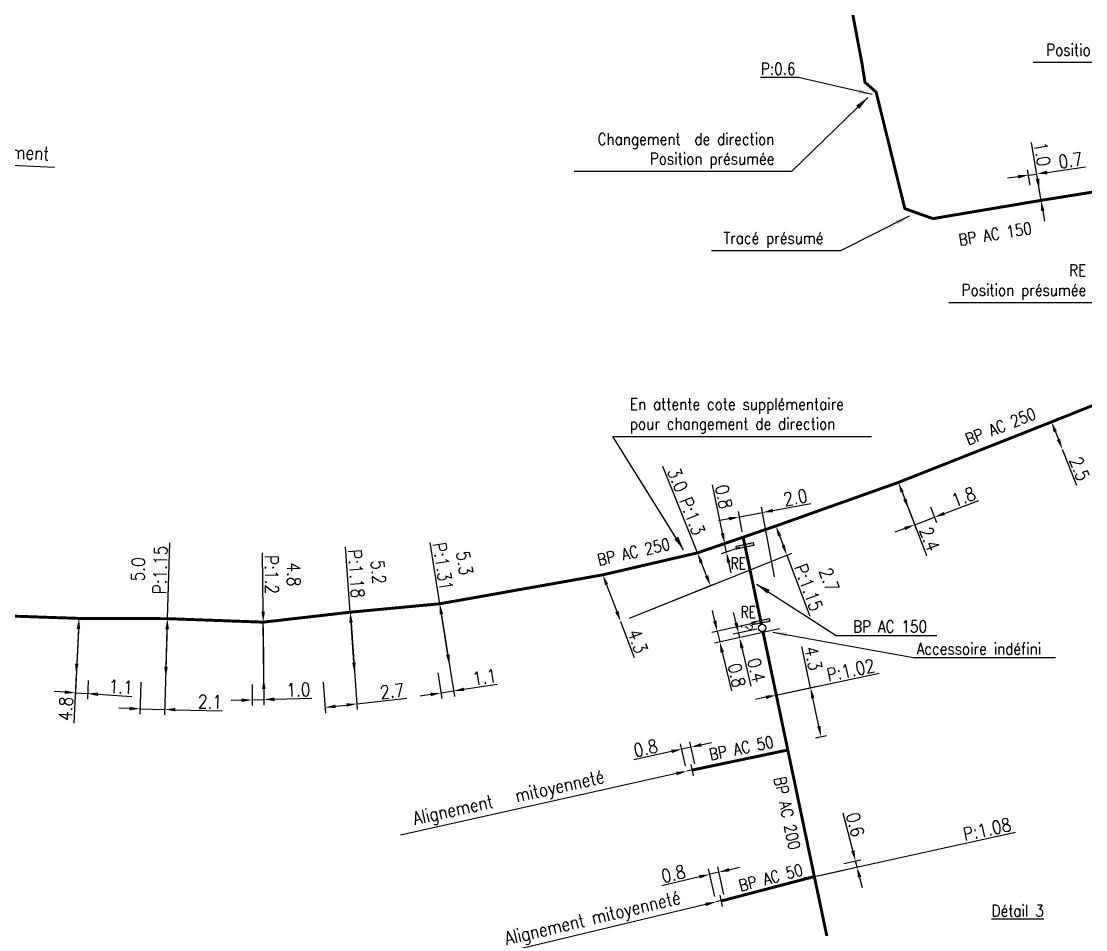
# Model space of a CAD drawing. Header units: millimetres. Extents: x 185000 to 186000, y 127990 to 129010.
# Drawn here: x 185360.6 to 185451.1, y 128076.7 to 128154.1 of the extents above; entities that cross this region are included whole.
import ezdxf
from ezdxf.enums import TextEntityAlignment as Align

# ---------------------------------------------------------------- set-up
doc = ezdxf.new("R2010")
doc.units = ezdxf.units.MM
doc.header["$PDMODE"] = 34
doc.linetypes.add('L_25_AP', pattern=[2000, 1000, 1000])
doc.layers.get('0').update_dxf_attribs({"linetype": 'CONTINUOUS'})
doc.layers.get('DEFPOINTS').update_dxf_attribs({"linetype": 'CONTINUOUS'})
for name, color, linetype in [('L_150', 1, 'CONTINUOUS'), ('L_340', 7, 'CONTINUOUS'), ('L_900', 7, 'CONTINUOUS'), ('L_930', 7, 'CONTINUOUS')]:
    doc.layers.add(name, color=color, linetype=linetype)
doc.styles.add('G_ROMANS', font='ROMANS.SHX', dxfattribs={"width": 0.75})
doc.styles.get("Standard").update_dxf_attribs({"font": 'romans.shx', "width": 0.85})
doc.dimstyles.get("Standard").update_dxf_attribs({"dimtxt": 1.5, "dimasz": 1.2, "dimexe": 0.625, "dimexo": 0.625, "dimgap": 0.25, "dimtad": 1, "dimdec": 1, "dimzin": 0, "dimdsep": 46, "dimtxsty": 'Standard', "dimcen": -0.5, "dimadec": 0, "dimazin": 0, "dimtfac": 1, "dimtdec": 1, "dimtmove": 0, "dimatfit": 3, "dimfxl": 0, "dimtolj": 1, "dimtzin": 0, "dimarcsym": 0})

# ---------------------------------------------------------------- blocks, each defined once
blk = doc.blocks.new('*D2290')
at = {"layer": 'DEFPOINTS', "color": 0, "linetype": 'Continuous', "transparency": 16777216}
for p in [(185365.461, 128103.242), (185366.275, 128098.431), (185366.197, 128096.842)]:
    blk.add_point(p, dxfattribs=at)
at = {"layer": 'L_150', "color": 0, "linetype": 'Continuous', "lineweight": -2, "transparency": 16777216}
for p, q in [((185365.438, 128102.774), (185365.126, 128096.441)), ((185366.252, 128097.962), (185366.174, 128096.374)), ((185364.251, 128096.966), (185363.353, 128097.024)), ((185365.149, 128096.909), (185366.197, 128096.842)), ((185367.095, 128096.784), (185369.958, 128096.601))]:
    blk.add_line(p, q, dxfattribs=at)
at = {"layer": 'L_150', "color": 0, "linetype": 'Continuous', "transparency": 16777216}
for points in [[(185364.261, 128097.116), (185364.241, 128096.817), (185365.149, 128096.909)], [(185367.105, 128096.934), (185367.086, 128096.635), (185366.197, 128096.842)]]:
    blk.add_solid(points, dxfattribs=at)
at = {"layer": 'L_150', "color": 0, "linetype": 'Continuous', "transparency": 16777216, "insert": (185369.024, 128097.412), "char_height": 1.125, "attachment_point": 5, "rotation": 356.33901}
blk.add_mtext('\\A1;1.1', dxfattribs=at)
blk = doc.blocks.new('*D2291')
at = {"layer": 'DEFPOINTS', "color": 0, "linetype": 'Continuous', "transparency": 16777216}
for p in [(185365.461, 128103.242), (185365.227, 128098.498), (185365.227, 128098.498)]:
    blk.add_point(p, dxfattribs=at)
at = {"layer": 'L_150', "color": 0, "linetype": 'Continuous', "lineweight": -2, "transparency": 16777216}
for p, q in [((185365.417, 128102.343), (185365.272, 128099.397)), ((185365.227, 128098.498), (185365.022, 128094.324))]:
    blk.add_line(p, q, dxfattribs=at)
at = {"layer": 'L_150', "color": 0, "linetype": 'Continuous', "transparency": 16777216}
for points in [[(185365.267, 128102.35), (185365.566, 128102.336), (185365.461, 128103.242)], [(185365.122, 128099.404), (185365.421, 128099.389), (185365.227, 128098.498)]]:
    blk.add_solid(points, dxfattribs=at)
at = {"layer": 'L_150', "color": 0, "linetype": 'Continuous', "transparency": 16777216, "insert": (185364.331, 128095.549), "char_height": 1.125, "attachment_point": 5, "rotation": 87.18365}
blk.add_mtext('\\A1;4.8', dxfattribs=at)
blk = doc.blocks.new('*D2292')
at = {"layer": 'DEFPOINTS', "color": 0, "linetype": 'Continuous', "transparency": 16777216}
for p in [(185372.993, 128103.221), (185370.744, 128098.277), (185370.663, 128095.55)]:
    blk.add_point(p, dxfattribs=at)
at = {"layer": 'L_150', "color": 0, "linetype": 'Continuous', "lineweight": -2, "transparency": 16777216}
for p, q in [((185372.979, 128102.753), (185372.748, 128095.028)), ((185370.73, 128097.808), (185370.649, 128095.081)), ((185369.763, 128095.572), (185368.863, 128095.595)), ((185370.663, 128095.55), (185372.762, 128095.497)), ((185373.662, 128095.474), (185377.643, 128095.373))]:
    blk.add_line(p, q, dxfattribs=at)
at = {"layer": 'L_150', "color": 0, "linetype": 'Continuous', "transparency": 16777216}
for points in [[(185369.767, 128095.722), (185369.759, 128095.422), (185370.663, 128095.55)], [(185373.666, 128095.624), (185373.658, 128095.324), (185372.762, 128095.497)]]:
    blk.add_solid(points, dxfattribs=at)
at = {"layer": 'L_150', "color": 0, "linetype": 'Continuous', "transparency": 16777216, "insert": (185376.61, 128096.15), "char_height": 1.125, "attachment_point": 5, "rotation": 358.55295}
blk.add_mtext('\\A1;2.1', dxfattribs=at)
blk = doc.blocks.new('*D2293')
at = {"layer": 'DEFPOINTS', "color": 0, "linetype": 'Continuous', "transparency": 16777216}
for p in [(185372.993, 128103.221), (185372.843, 128098.224), (185372.843, 128098.224)]:
    blk.add_point(p, dxfattribs=at)
at = {"layer": 'L_150', "color": 0, "linetype": 'Continuous', "lineweight": -2, "transparency": 16777216}
for p, q in [((185372.993, 128103.221), (185373.185, 128109.674)), ((185372.87, 128099.123), (185372.966, 128102.322))]:
    blk.add_line(p, q, dxfattribs=at)
at = {"layer": 'L_150', "color": 0, "linetype": 'Continuous', "transparency": 16777216}
for points in [[(185372.816, 128102.326), (185373.116, 128102.317), (185372.993, 128103.221)], [(185372.72, 128099.128), (185373.02, 128099.119), (185372.843, 128098.224)]]:
    blk.add_solid(points, dxfattribs=at)
at = {"layer": 'L_150', "color": 0, "linetype": 'Continuous', "transparency": 16777216, "insert": (185371.429, 128107.398), "char_height": 1.125, "attachment_point": 5, "rotation": 88.29063}
blk.add_mtext('\\A1;5.0\\PP:1.15', dxfattribs=at)
blk = doc.blocks.new('*D2294')
at = {"layer": 'DEFPOINTS', "color": 0, "linetype": 'Continuous', "transparency": 16777216}
for p in [(185381.144, 128102.923), (185380.186, 128098.093), (185380.201, 128096.302)]:
    blk.add_point(p, dxfattribs=at)
at = {"layer": 'L_150', "color": 0, "linetype": 'Continuous', "lineweight": -2, "transparency": 16777216}
for p, q in [((185381.148, 128102.455), (185381.204, 128095.864)), ((185380.19, 128097.624), (185380.205, 128095.833)), ((185379.301, 128096.274), (185378.402, 128096.247)), ((185380.201, 128096.302), (185381.2, 128096.333)), ((185382.1, 128096.36), (185385.28, 128096.457))]:
    blk.add_line(p, q, dxfattribs=at)
at = {"layer": 'L_150', "color": 0, "linetype": 'Continuous', "transparency": 16777216}
for points in [[(185379.297, 128096.424), (185379.306, 128096.125), (185380.201, 128096.302)], [(185382.095, 128096.51), (185382.104, 128096.21), (185381.2, 128096.333)]]:
    blk.add_solid(points, dxfattribs=at)
at = {"layer": 'L_150', "color": 0, "linetype": 'Continuous', "transparency": 16777216, "insert": (185384.137, 128097.173), "char_height": 1.125, "attachment_point": 5, "rotation": 1.75291}
blk.add_mtext('\\A1;1.0', dxfattribs=at)
blk = doc.blocks.new('*D2295')
at = {"layer": 'DEFPOINTS', "color": 0, "linetype": 'Continuous', "transparency": 16777216}
for p in [(185381.144, 128102.923), (185381.185, 128098.124), (185381.185, 128098.124)]:
    blk.add_point(p, dxfattribs=at)
at = {"layer": 'L_150', "color": 0, "linetype": 'Continuous', "lineweight": -2, "transparency": 16777216}
for p, q in [((185381.137, 128103.823), (185381.094, 128108.837)), ((185381.185, 128098.124), (185381.144, 128102.923)), ((185381.193, 128097.224), (185381.2, 128096.324))]:
    blk.add_line(p, q, dxfattribs=at)
at = {"layer": 'L_150', "color": 0, "linetype": 'Continuous', "transparency": 16777216}
for points in [[(185381.287, 128103.825), (185380.987, 128103.822), (185381.144, 128102.923)], [(185381.343, 128097.225), (185381.043, 128097.222), (185381.185, 128098.124)]]:
    blk.add_solid(points, dxfattribs=at)
at = {"layer": 'L_150', "color": 0, "linetype": 'Continuous', "transparency": 16777216, "insert": (185382.798, 128106.979), "char_height": 1.125, "attachment_point": 5, "rotation": 270.48523}
blk.add_mtext('\\A1;4.8\\PP:1.2', dxfattribs=at)
blk = doc.blocks.new('*D2296')
at = {"layer": 'DEFPOINTS', "color": 0, "linetype": 'Continuous', "transparency": 16777216}
for p in [(185388.552, 128103.772), (185386.213, 128098.277), (185386.401, 128095.659)]:
    blk.add_point(p, dxfattribs=at)
at = {"layer": 'L_150', "color": 0, "linetype": 'Continuous', "lineweight": -2, "transparency": 16777216}
for p, q in [((185388.585, 128103.304), (185389.148, 128095.5)), ((185386.247, 128097.809), (185386.435, 128095.191)), ((185389.114, 128095.968), (185393.373, 128096.452)), ((185387.296, 128095.761), (185388.22, 128095.866))]:
    blk.add_line(p, q, dxfattribs=at)
at = {"layer": 'L_150', "color": 0, "linetype": 'Continuous', "transparency": 16777216}
for points in [[(185387.279, 128095.91), (185387.313, 128095.612), (185386.401, 128095.659)], [(185388.203, 128096.015), (185388.237, 128095.717), (185389.114, 128095.968)]]:
    blk.add_solid(points, dxfattribs=at)
at = {"layer": 'L_150', "color": 0, "linetype": 'Continuous', "transparency": 16777216, "insert": (185392.107, 128097.063), "char_height": 1.125, "attachment_point": 5, "rotation": 6.48664}
blk.add_mtext('\\A1;2.7', dxfattribs=at)
blk = doc.blocks.new('*D2297')
at = {"layer": 'DEFPOINTS', "color": 0, "linetype": 'Continuous', "transparency": 16777216}
for p in [(185388.552, 128103.772), (185388.925, 128098.586), (185388.925, 128098.586)]:
    blk.add_point(p, dxfattribs=at)
at = {"layer": 'L_150', "color": 0, "linetype": 'Continuous', "lineweight": -2, "transparency": 16777216}
for p, q in [((185388.552, 128103.772), (185388.153, 128109.313)), ((185388.861, 128099.483), (185388.616, 128102.875))]:
    blk.add_line(p, q, dxfattribs=at)
at = {"layer": 'L_150', "color": 0, "linetype": 'Continuous', "transparency": 16777216}
for points in [[(185388.766, 128102.885), (185388.467, 128102.864), (185388.552, 128103.772)], [(185389.01, 128099.494), (185388.711, 128099.473), (185388.925, 128098.586)]]:
    blk.add_solid(points, dxfattribs=at)
at = {"layer": 'L_150', "color": 0, "linetype": 'Continuous', "transparency": 16777216, "insert": (185390.003, 128107.113), "char_height": 1.125, "attachment_point": 5, "rotation": 274.11978}
blk.add_mtext('\\A1;5.2\\PP:1.18', dxfattribs=at)
blk = doc.blocks.new('*D2298')
at = {"layer": 'DEFPOINTS', "color": 0, "linetype": 'Continuous', "transparency": 16777216}
for p in [(185396.17, 128104.488), (185395.938, 128099.086), (185396.283, 128096.901)]:
    blk.add_point(p, dxfattribs=at)
at = {"layer": 'L_150', "color": 0, "linetype": 'Continuous', "lineweight": -2, "transparency": 16777216}
for p, q in [((185396.243, 128104.025), (185397.413, 128096.605)), ((185396.011, 128098.623), (185396.356, 128096.438)), ((185398.229, 128097.208), (185401.063, 128097.655)), ((185395.394, 128096.761), (185394.505, 128096.621)), ((185396.283, 128096.901), (185397.34, 128097.068))]:
    blk.add_line(p, q, dxfattribs=at)
at = {"layer": 'L_150', "color": 0, "linetype": 'Continuous', "transparency": 16777216}
for points in [[(185398.206, 128097.356), (185398.252, 128097.06), (185397.34, 128097.068)], [(185395.371, 128096.909), (185395.417, 128096.613), (185396.283, 128096.901)]]:
    blk.add_solid(points, dxfattribs=at)
at = {"layer": 'L_150', "color": 0, "linetype": 'Continuous', "transparency": 16777216, "insert": (185399.973, 128098.242), "char_height": 1.125, "attachment_point": 5, "rotation": 8.96175}
blk.add_mtext('\\A1;1.1', dxfattribs=at)
blk = doc.blocks.new('*D2299')
at = {"layer": 'DEFPOINTS', "color": 0, "linetype": 'Continuous', "transparency": 16777216}
for p in [(185396.17, 128104.488), (185396.995, 128099.252), (185396.995, 128099.252)]:
    blk.add_point(p, dxfattribs=at)
at = {"layer": 'L_150', "color": 0, "linetype": 'Continuous', "lineweight": -2, "transparency": 16777216}
for p, q in [((185396.17, 128104.488), (185395.347, 128109.705)), ((185396.855, 128100.141), (185396.31, 128103.599))]:
    blk.add_line(p, q, dxfattribs=at)
at = {"layer": 'L_150', "color": 0, "linetype": 'Continuous', "transparency": 16777216}
for points in [[(185396.458, 128103.622), (185396.162, 128103.575), (185396.17, 128104.488)], [(185397.003, 128100.165), (185396.707, 128100.118), (185396.995, 128099.252)]]:
    blk.add_solid(points, dxfattribs=at)
at = {"layer": 'L_150', "color": 0, "linetype": 'Continuous', "transparency": 16777216, "insert": (185397.355, 128107.804), "char_height": 1.125, "attachment_point": 5, "rotation": 278.96175}
blk.add_mtext('\\A1;5.3\\PP:1.31', dxfattribs=at)
blk = doc.blocks.new('*D2328')
at = {"layer": 'DEFPOINTS', "color": 0, "linetype": 'Continuous', "transparency": 16777216}
for p in [(185319.643, 128143.567), (185334.24, 128142.929), (185334.24, 128142.929)]:
    blk.add_point(p, dxfattribs=at)
at = {"layer": 'L_150', "color": 0, "linetype": 'Continuous', "lineweight": -2, "transparency": 16777216}
for p, q in [((185318.744, 128143.606), (185317.844, 128143.645)), ((185319.643, 128143.567), (185334.24, 128142.929)), ((185335.139, 128142.89), (185363.377, 128141.656))]:
    blk.add_line(p, q, dxfattribs=at)
at = {"layer": 'L_150', "color": 0, "linetype": 'Continuous', "transparency": 16777216}
for points in [[(185318.75, 128143.756), (185318.737, 128143.456), (185319.643, 128143.567)], [(185335.145, 128143.039), (185335.132, 128142.74), (185334.24, 128142.929)]]:
    blk.add_solid(points, dxfattribs=at)
at = {"layer": 'L_150', "color": 0, "linetype": 'Continuous', "transparency": 16777216, "insert": (185359.454, 128142.765), "char_height": 1.125, "attachment_point": 5, "rotation": 357.49767}
blk.add_mtext('\\A1;Alignement', dxfattribs=at)
blk = doc.blocks.new('*D2362')
at = {"layer": 'DEFPOINTS', "color": 0, "linetype": 'Continuous', "transparency": 16777216}
for p in [(185446.271, 128140.965), (185446.489, 128139.658), (185447.338, 128138.822)]:
    blk.add_point(p, dxfattribs=at)
at = {"layer": 'L_150', "color": 0, "linetype": 'Continuous', "lineweight": -2, "transparency": 16777216}
for p, q in [((185447.854, 128141.196), (185451.125, 128141.673)), ((185445.38, 128140.835), (185444.49, 128140.705)), ((185446.412, 128140.121), (185446.194, 128141.427)), ((185446.271, 128140.965), (185446.963, 128141.066)), ((185447.261, 128139.285), (185446.886, 128141.528))]:
    blk.add_line(p, q, dxfattribs=at)
at = {"layer": 'L_150', "color": 0, "linetype": 'Continuous', "transparency": 16777216}
for points in [[(185445.359, 128140.984), (185445.402, 128140.687), (185446.271, 128140.965)], [(185447.832, 128141.344), (185447.876, 128141.047), (185446.963, 128141.066)]]:
    blk.add_solid(points, dxfattribs=at)
at = {"layer": 'L_150', "color": 0, "linetype": 'Continuous', "transparency": 16777216, "insert": (185449.84, 128142.243), "char_height": 1.125, "attachment_point": 5, "rotation": 8.29514}
blk.add_mtext('\\A1;0.7', dxfattribs=at)
blk = doc.blocks.new('*D2363')
at = {"layer": 'DEFPOINTS', "color": 0, "linetype": 'Continuous', "transparency": 16777216}
for p in [(185447.181, 128139.759), (185447.181, 128139.759), (185447.338, 128138.822)]:
    blk.add_point(p, dxfattribs=at)
at = {"layer": 'L_150', "color": 0, "linetype": 'Continuous', "lineweight": -2, "transparency": 16777216}
for p, q in [((185447.033, 128140.647), (185446.516, 128143.746)), ((185447.338, 128138.822), (185447.181, 128139.759)), ((185447.486, 128137.934), (185447.634, 128137.047))]:
    blk.add_line(p, q, dxfattribs=at)
at = {"layer": 'L_150', "color": 0, "linetype": 'Continuous', "transparency": 16777216}
for points in [[(185447.181, 128140.672), (185446.885, 128140.622), (185447.181, 128139.759)], [(185447.634, 128137.959), (185447.338, 128137.91), (185447.338, 128138.822)]]:
    blk.add_solid(points, dxfattribs=at)
at = {"layer": 'L_150', "color": 0, "linetype": 'Continuous', "transparency": 16777216, "insert": (185447.441, 128142.764), "char_height": 1.125, "attachment_point": 5, "rotation": 279.47089}
blk.add_mtext('\\A1;1.0', dxfattribs=at)
blk = doc.blocks.new('*D2364')
at = {"layer": 'DEFPOINTS', "color": 0, "linetype": 'Continuous', "transparency": 16777216}
for p in [(185410.048, 128106.951), (185411.56, 128102.979), (185411.56, 128102.979)]:
    blk.add_point(p, dxfattribs=at)
at = {"layer": 'L_150', "color": 0, "linetype": 'Continuous', "lineweight": -2, "transparency": 16777216}
for p, q in [((185410.368, 128106.11), (185411.24, 128103.82)), ((185411.56, 128102.979), (185412.726, 128099.915))]:
    blk.add_line(p, q, dxfattribs=at)
at = {"layer": 'L_150', "color": 0, "linetype": 'Continuous', "transparency": 16777216}
for points in [[(185410.508, 128106.163), (185410.228, 128106.057), (185410.048, 128106.951)], [(185411.38, 128103.873), (185411.099, 128103.767), (185411.56, 128102.979)]]:
    blk.add_solid(points, dxfattribs=at)
at = {"layer": 'L_150', "color": 0, "linetype": 'Continuous', "transparency": 16777216, "insert": (185413.004, 128101.293), "char_height": 1.125, "attachment_point": 5, "rotation": 290.83261}
blk.add_mtext('\\A1;4.3', dxfattribs=at)
blk = doc.blocks.new('*D2365')
at = {"layer": 'DEFPOINTS', "color": 0, "linetype": 'Continuous', "transparency": 16777216}
for p in [(185424.772, 128111.109), (185425.71, 128108.625), (185411.872, 128103.098)]:
    blk.add_point(p, dxfattribs=at)
at = {"layer": 'L_150', "color": 0, "linetype": 'Continuous', "lineweight": -2, "transparency": 16777216}
for p, q in [((185425.09, 128110.267), (185425.392, 128109.467)), ((185412.308, 128103.272), (185426.145, 128108.799)), ((185425.71, 128108.625), (185427.672, 128103.428))]:
    blk.add_line(p, q, dxfattribs=at)
at = {"layer": 'L_150', "color": 0, "linetype": 'Continuous', "transparency": 16777216}
for points in [[(185425.23, 128110.32), (185424.95, 128110.214), (185424.772, 128111.109)], [(185425.532, 128109.52), (185425.252, 128109.414), (185425.71, 128108.625)]]:
    blk.add_solid(points, dxfattribs=at)
at = {"layer": 'L_150', "color": 0, "linetype": 'Continuous', "transparency": 16777216, "insert": (185428.428, 128106.201), "char_height": 1.125, "attachment_point": 5, "rotation": 290.67964}
blk.add_mtext('\\A1;2.7\\PP:1.15', dxfattribs=at)
blk = doc.blocks.new('*D2366')
at = {"layer": 'DEFPOINTS', "color": 0, "linetype": 'Continuous', "transparency": 16777216}
for p in [(185418.094, 128108.817), (185419.208, 128106.031), (185411.872, 128103.098)]:
    blk.add_point(p, dxfattribs=at)
at = {"layer": 'L_150', "color": 0, "linetype": 'Continuous', "lineweight": -2, "transparency": 16777216}
for p, q in [((185418.094, 128108.817), (185415.153, 128116.174)), ((185418.874, 128106.867), (185418.429, 128107.981)), ((185412.308, 128103.272), (185419.643, 128106.205))]:
    blk.add_line(p, q, dxfattribs=at)
at = {"layer": 'L_150', "color": 0, "linetype": 'Continuous', "transparency": 16777216}
for points in [[(185418.568, 128108.037), (185418.289, 128107.925), (185418.094, 128108.817)], [(185419.013, 128106.923), (185418.735, 128106.811), (185419.208, 128106.031)]]:
    blk.add_solid(points, dxfattribs=at)
at = {"layer": 'L_150', "color": 0, "linetype": 'Continuous', "transparency": 16777216, "insert": (185417.153, 128113.192), "char_height": 1.125, "attachment_point": 5, "rotation": 291.79416}
blk.add_mtext('\\A1;3.0 P:1.3', dxfattribs=at)
blk = doc.blocks.new('*D2367')
at = {"layer": 'DEFPOINTS', "color": 0, "linetype": 'Continuous', "transparency": 16777216}
for p in [(185423.633, 128112.252), (185421.989, 128110.154), (185424.736, 128106.316)]:
    blk.add_point(p, dxfattribs=at)
at = {"layer": 'L_150', "color": 0, "linetype": 'Continuous', "lineweight": -2, "transparency": 16777216}
for p, q in [((185424.65, 128106.777), (185423.547, 128112.712)), ((185424.518, 128112.416), (185427.741, 128113.015)), ((185420.782, 128111.722), (185419.897, 128111.557)), ((185421.903, 128110.615), (185421.581, 128112.347)), ((185421.667, 128111.886), (185423.633, 128112.252))]:
    blk.add_line(p, q, dxfattribs=at)
at = {"layer": 'L_150', "color": 0, "linetype": 'Continuous', "transparency": 16777216}
for points in [[(185420.754, 128111.869), (185420.809, 128111.574), (185421.667, 128111.886)], [(185424.49, 128112.564), (185424.545, 128112.269), (185423.633, 128112.252)]]:
    blk.add_solid(points, dxfattribs=at)
at = {"layer": 'L_150', "color": 0, "linetype": 'Continuous', "transparency": 16777216, "insert": (185426.435, 128113.535), "char_height": 1.125, "attachment_point": 5, "rotation": 10.52607}
blk.add_mtext('\\A1;2.0', dxfattribs=at)
blk = doc.blocks.new('*D2368')
at = {"layer": 'DEFPOINTS', "color": 0, "linetype": 'Continuous', "transparency": 16777216}
for p in [(185424.808, 128096.715), (185427.673, 128092.983), (185428.619, 128093.186)]:
    blk.add_point(p, dxfattribs=at)
at = {"layer": 'L_150', "color": 0, "linetype": 'Continuous', "lineweight": -2, "transparency": 16777216}
for p, q in [((185427.727, 128097.342), (185426.977, 128100.839)), ((185425.266, 128096.814), (185428.186, 128097.44)), ((185428.43, 128094.066), (185427.916, 128096.462)), ((185428.131, 128093.082), (185429.077, 128093.284))]:
    blk.add_line(p, q, dxfattribs=at)
at = {"layer": 'L_150', "color": 0, "linetype": 'Continuous', "transparency": 16777216}
for points in [[(185428.063, 128096.493), (185427.769, 128096.43), (185427.727, 128097.342)], [(185428.577, 128094.098), (185428.283, 128094.035), (185428.619, 128093.186)]]:
    blk.add_solid(points, dxfattribs=at)
at = {"layer": 'L_150', "color": 0, "linetype": 'Continuous', "transparency": 16777216, "insert": (185427.96, 128099.833), "char_height": 1.125, "attachment_point": 5, "rotation": 282.1077}
blk.add_mtext('\\A1;4.3', dxfattribs=at)
blk = doc.blocks.new('*D2369')
at = {"layer": 'DEFPOINTS', "color": 0, "linetype": 'Continuous', "transparency": 16777216}
for p in [(185424.808, 128096.715), (185426.782, 128097.139), (185426.782, 128097.139)]:
    blk.add_point(p, dxfattribs=at)
at = {"layer": 'L_150', "color": 0, "linetype": 'Continuous', "lineweight": -2, "transparency": 16777216}
for p, q in [((185426.782, 128097.139), (185433.571, 128098.595)), ((185423.928, 128096.527), (185423.048, 128096.338)), ((185424.808, 128096.715), (185426.782, 128097.139))]:
    blk.add_line(p, q, dxfattribs=at)
at = {"layer": 'L_150', "color": 0, "linetype": 'Continuous', "transparency": 16777216}
blk.add_solid([(185423.896, 128096.673), (185423.959, 128096.38), (185424.808, 128096.715)], dxfattribs=at)
at = {"layer": 'L_150', "color": 0, "linetype": 'Continuous', "transparency": 16777216, "insert": (185431.138, 128098.84), "char_height": 1.125, "attachment_point": 5, "rotation": 12.1077}
blk.add_mtext('\\A1;P:1.02', dxfattribs=at)
blk = doc.blocks.new('_None')
blk = doc.blocks.new('*D2370')
at = {"layer": 'DEFPOINTS', "color": 0, "linetype": 'Continuous', "transparency": 16777216}
for p in [(185430.085, 128082.284), (185431.543, 128082.607), (185428.048, 128081.271)]:
    blk.add_point(p, dxfattribs=at)
at = {"layer": 'L_150', "color": 0, "linetype": 'Continuous', "lineweight": -2, "transparency": 16777216}
for p, q in [((185431.321, 128083.479), (185430.511, 128086.656)), ((185430.543, 128082.386), (185432.001, 128082.708)), ((185428.506, 128081.372), (185432.137, 128082.175)), ((185431.679, 128082.074), (185431.543, 128082.607)), ((185431.902, 128081.202), (185432.124, 128080.33))]:
    blk.add_line(p, q, dxfattribs=at)
at = {"layer": 'L_150', "color": 0, "linetype": 'Continuous', "transparency": 16777216}
for points in [[(185431.466, 128083.516), (185431.176, 128083.442), (185431.543, 128082.607)], [(185432.047, 128081.239), (185431.756, 128081.165), (185431.679, 128082.074)]]:
    blk.add_solid(points, dxfattribs=at)
at = {"layer": 'L_150', "color": 0, "linetype": 'Continuous', "transparency": 16777216, "insert": (185431.531, 128085.689), "char_height": 1.125, "attachment_point": 5, "rotation": 284.30534}
blk.add_mtext('\\A1;0.6', dxfattribs=at)
blk = doc.blocks.new('*D2371')
at = {"layer": 'DEFPOINTS', "color": 0, "linetype": 'Continuous', "transparency": 16777216}
for p in [(185428.048, 128081.271), (185430.221, 128081.752), (185430.221, 128081.751)]:
    blk.add_point(p, dxfattribs=at)
at = {"layer": 'L_150', "color": 0, "linetype": 'Continuous', "lineweight": -2, "transparency": 16777216}
for p, q in [((185430.221, 128081.752), (185445.174, 128085.058)), ((185430.105, 128082.206), (185430.105, 128082.207)), ((185427.169, 128081.078), (185426.29, 128080.883)), ((185427.932, 128081.726), (185427.932, 128081.726)), ((185428.048, 128081.272), (185430.221, 128081.752))]:
    blk.add_line(p, q, dxfattribs=at)
at = {"layer": 'L_150', "color": 0, "linetype": 'Continuous', "transparency": 16777216}
blk.add_solid([(185427.137, 128081.224), (185427.201, 128080.931), (185428.048, 128081.272)], dxfattribs=at)
at = {"layer": 'L_150', "color": 0, "linetype": 'Continuous', "transparency": 16777216, "insert": (185442.74, 128085.288), "char_height": 1.125, "attachment_point": 5, "rotation": 12.46437}
blk.add_mtext('\\A1;P:1.08', dxfattribs=at)
blk = doc.blocks.new('*D2372')
at = {"layer": 'DEFPOINTS', "color": 0, "linetype": 'Continuous', "transparency": 16777216}
for p in [(185416.767, 128092.113), (185417.19, 128090.239), (185417.973, 128090.403)]:
    blk.add_point(p, dxfattribs=at)
at = {"layer": 'L_340', "color": 0, "linetype": 'Continuous', "lineweight": -2, "transparency": 16777216}
for p, q in [((185417.87, 128090.86), (185417.444, 128092.745)), ((185418.426, 128092.483), (185419.305, 128092.679)), ((185415.888, 128091.917), (185412.688, 128091.204)), ((185417.087, 128090.696), (185416.664, 128092.571)), ((185417.548, 128092.287), (185416.767, 128092.113))]:
    blk.add_line(p, q, dxfattribs=at)
at = {"layer": 'L_340', "color": 0, "linetype": 'Continuous', "transparency": 16777216}
for points in [[(185415.856, 128092.064), (185415.921, 128091.771), (185416.767, 128092.113)], [(185418.393, 128092.63), (185418.459, 128092.337), (185417.548, 128092.287)]]:
    blk.add_solid(points, dxfattribs=at)
at = {"layer": 'L_340', "color": 0, "linetype": 'Continuous', "transparency": 16777216, "insert": (185413.686, 128092.195), "char_height": 1.125, "attachment_point": 5, "rotation": 12.56653}
blk.add_mtext('\\A1;0.8', dxfattribs=at)
blk = doc.blocks.new('*D2373')
at = {"layer": 'DEFPOINTS', "color": 0, "linetype": 'Continuous', "transparency": 16777216}
for p in [(185421.989, 128110.154), (185420.413, 128109.613), (185422.143, 128109.42)]:
    blk.add_point(p, dxfattribs=at)
at = {"layer": 'L_340', "color": 0, "linetype": 'Continuous', "lineweight": -2, "transparency": 16777216}
for p, q in [((185420.228, 128110.494), (185419.367, 128114.601)), ((185421.542, 128110), (185419.966, 128109.459)), ((185421.696, 128109.266), (185420.12, 128108.725)), ((185420.567, 128108.879), (185420.413, 128109.613)), ((185420.752, 128107.998), (185420.937, 128107.117))]:
    blk.add_line(p, q, dxfattribs=at)
at = {"layer": 'L_340', "color": 0, "linetype": 'Continuous', "transparency": 16777216}
for points in [[(185420.375, 128110.524), (185420.081, 128110.463), (185420.413, 128109.613)], [(185420.899, 128108.029), (185420.605, 128107.967), (185420.567, 128108.879)]]:
    blk.add_solid(points, dxfattribs=at)
at = {"layer": 'L_340', "color": 0, "linetype": 'Continuous', "transparency": 16777216, "insert": (185420.345, 128113.591), "char_height": 1.125, "attachment_point": 5, "rotation": 281.84837}
blk.add_mtext('\\A1;0.8', dxfattribs=at)
blk = doc.blocks.new('L_340_20')
at = {"linetype": 'Continuous'}
blk.add_hatch(color=0, dxfattribs=at).paths.add_polyline_path([(0.125, 0.75), (-0.125, 0.75), (-0.125, -0.75), (0.125, -0.75)])
at = {"color": 0, "linetype": 'Continuous'}
blk.add_lwpolyline([(-0.125, 0.75), (0.125, 0.75), (0.125, -0.75), (-0.125, -0.75)], close=True, dxfattribs=at)
at = {"color": 0, "linetype": 'Continuous', "width": 0.75}
for tag, height, flags, p in [('RE', 1, 8, (0, 2.189)), ('DEF_LEG', 1.2, 3, (0, -5)), ('DEF_COUP', 1.2, 3, (0, -7.5)), ('DEF_TYPE', 1.2, 3, (0, -10))]:
    blk.add_attdef(tag, text='', height=height, dxfattribs=dict(at, flags=flags)).set_placement(p, align=Align.MIDDLE)
blk = doc.blocks.new('*D2374')
at = {"layer": 'DEFPOINTS', "color": 0, "linetype": 'Continuous', "transparency": 16777216}
for p in [(185423.609, 128102.428), (185425.552, 128102.441), (185421.681, 128101.6)]:
    blk.add_point(p, dxfattribs=at)
at = {"layer": 'L_930', "color": 0, "linetype": 'Continuous', "lineweight": -2, "transparency": 16777216}
for p, q in [((185421.382, 128102.865), (185421.175, 128103.741)), ((185423.151, 128102.329), (185421.131, 128101.89)), ((185425.094, 128102.341), (185421.223, 128101.5)), ((185421.589, 128101.989), (185421.681, 128101.6)), ((185421.889, 128100.724), (185422.654, 128097.489))]:
    blk.add_line(p, q, dxfattribs=at)
at = {"layer": 'L_930', "color": 0, "linetype": 'Continuous', "transparency": 16777216}
for points in [[(185421.528, 128102.9), (185421.236, 128102.831), (185421.589, 128101.989)], [(185422.035, 128100.759), (185421.743, 128100.69), (185421.681, 128101.6)]]:
    blk.add_solid(points, dxfattribs=at)
at = {"layer": 'L_930', "color": 0, "linetype": 'Continuous', "transparency": 16777216, "insert": (185423.105, 128098.842), "char_height": 1.125, "attachment_point": 5, "rotation": 283.3097}
blk.add_mtext('\\A1;0.4', dxfattribs=at)
blk = doc.blocks.new('L_300_15')
at = {"color": 0, "linetype": 'Continuous'}
blk.add_circle((0, 0), 1.56, dxfattribs=at)
at = {"color": 0, "linetype": 'Continuous', "style": 'G_ROMANS', "width": 0.75}
blk.add_text('?', height=4.69, dxfattribs=at).set_placement((0, -6.56), align=Align.MIDDLE_CENTER)
at = {"color": 0, "linetype": 'Continuous', "width": 0.75}
blk.add_attdef('TYP', text='', height=4.69, dxfattribs=at).set_placement((0, 5.78), align=Align.MIDDLE_CENTER)
at = {"color": 0, "linetype": 'Continuous', "width": 0.75, "flags": 1}
blk.add_attdef('NUM', text='', height=3.75, dxfattribs=at).set_placement((0, -3.75), align=Align.MIDDLE_CENTER)
at = {"color": 0, "linetype": 'Continuous', "width": 0.75, "flags": 3}
for tag, p in [('DEF_COUP', (0, -13.21)), ('DEF_LEG', (0, -10.71)), ('DEF_TYPE', (0, -15.71))]:
    blk.add_attdef(tag, text='', height=1.2, dxfattribs=at).set_placement(p, align=Align.MIDDLE)
blk = doc.blocks.new('*D2375')
at = {"layer": 'DEFPOINTS', "color": 0, "linetype": 'Continuous', "transparency": 16777216}
for p in [(185423.498, 128102.959), (185425.552, 128102.441), (185420, 128101.235)]:
    blk.add_point(p, dxfattribs=at)
at = {"layer": 'L_340', "color": 0, "linetype": 'Continuous', "lineweight": -2, "transparency": 16777216}
for p, q in [((185419.576, 128103.028), (185419.369, 128103.904)), ((185423.04, 128102.86), (185419.325, 128102.052)), ((185425.094, 128102.341), (185419.542, 128101.135)), ((185419.783, 128102.152), (185420, 128101.235)), ((185420.208, 128100.359), (185420.986, 128097.067))]:
    blk.add_line(p, q, dxfattribs=at)
at = {"layer": 'L_340', "color": 0, "linetype": 'Continuous', "transparency": 16777216}
for points in [[(185419.722, 128103.062), (185419.43, 128102.993), (185419.783, 128102.152)], [(185420.353, 128100.393), (185420.062, 128100.324), (185420, 128101.235)]]:
    blk.add_solid(points, dxfattribs=at)
at = {"layer": 'L_340', "color": 0, "linetype": 'Continuous', "transparency": 16777216, "insert": (185421.442, 128098.397), "char_height": 1.125, "attachment_point": 5, "rotation": 283.3097}
blk.add_mtext('\\A1;0.8', dxfattribs=at)
blk = doc.blocks.new('L_340_07')
at = {"color": 0, "linetype": 'Continuous', "const_width": 0.25, "flags": 128}
blk.add_lwpolyline([(0, 0), (0.35, 0)], dxfattribs=at)
at = {"color": 0, "linetype": 'Continuous', "flags": 128}
blk.add_lwpolyline([(0.35, -0.5), (0.35, 0.5)], dxfattribs=at)
at = {"color": 0, "linetype": 'Continuous', "width": 0.75, "flags": 3}
for tag, p in [('DEF_LEG', (0.723, -3.465)), ('DEF_COUP', (0.723, -5.965)), ('DEF_TYPE', (0.723, -8.465))]:
    blk.add_attdef(tag, text='', height=1.2, dxfattribs=at).set_placement(p, align=Align.MIDDLE)
blk = doc.blocks.new('*D2376')
at = {"layer": 'DEFPOINTS', "color": 0, "linetype": 'Continuous', "transparency": 16777216}
for p in [(185419.144, 128081.46), (185419.666, 128079.112), (185420.449, 128079.277)]:
    blk.add_point(p, dxfattribs=at)
at = {"layer": 'L_340', "color": 0, "linetype": 'Continuous', "lineweight": -2, "transparency": 16777216}
for p, q in [((185419.564, 128079.57), (185419.043, 128081.917)), ((185420.347, 128079.734), (185419.821, 128082.103)), ((185420.798, 128081.855), (185421.673, 128082.064)), ((185418.269, 128081.25), (185415.069, 128080.485)), ((185419.923, 128081.646), (185419.144, 128081.46))]:
    blk.add_line(p, q, dxfattribs=at)
at = {"layer": 'L_340', "color": 0, "linetype": 'Continuous', "transparency": 16777216}
for points in [[(185420.763, 128082.001), (185420.833, 128081.709), (185419.923, 128081.646)], [(185418.234, 128081.396), (185418.304, 128081.104), (185419.144, 128081.46)]]:
    blk.add_solid(points, dxfattribs=at)
at = {"layer": 'L_340', "color": 0, "linetype": 'Continuous', "transparency": 16777216, "insert": (185416.051, 128081.491), "char_height": 1.125, "attachment_point": 5, "rotation": 13.44789}
blk.add_mtext('\\A1;0.8', dxfattribs=at)
blk = doc.blocks.new('*D2377')
at = {"layer": 'DEFPOINTS', "color": 0, "linetype": 'Continuous', "transparency": 16777216}
for p in [(185435.205, 128114.817), (185437.758, 128113.184), (185438.27, 128111.849)]:
    blk.add_point(p, dxfattribs=at)
at = {"layer": 'L_150', "color": 0, "linetype": 'Continuous', "lineweight": -2, "transparency": 16777216}
for p, q in [((185435.373, 128114.379), (185436.754, 128110.775)), ((185437.926, 128112.746), (185438.437, 128111.411)), ((185439.111, 128112.167), (185442.053, 128113.279)), ((185436.586, 128111.212), (185438.27, 128111.849)), ((185435.744, 128110.894), (185434.902, 128110.576))]:
    blk.add_line(p, q, dxfattribs=at)
at = {"layer": 'L_150', "color": 0, "linetype": 'Continuous', "transparency": 16777216}
for points in [[(185439.058, 128112.307), (185439.164, 128112.027), (185438.27, 128111.849)], [(185435.691, 128111.034), (185435.797, 128110.754), (185436.586, 128111.212)]]:
    blk.add_solid(points, dxfattribs=at)
at = {"layer": 'L_150', "color": 0, "linetype": 'Continuous', "transparency": 16777216, "insert": (185440.74, 128113.584), "char_height": 1.125, "attachment_point": 5, "rotation": 20.70924}
blk.add_mtext('\\A1;1.8', dxfattribs=at)
blk = doc.blocks.new('*D2378')
at = {"layer": 'DEFPOINTS', "color": 0, "linetype": 'Continuous', "transparency": 16777216}
for p in [(185435.205, 128114.817), (185436.075, 128112.547), (185436.075, 128112.547)]:
    blk.add_point(p, dxfattribs=at)
at = {"layer": 'L_150', "color": 0, "linetype": 'Continuous', "lineweight": -2, "transparency": 16777216}
for p, q in [((185435.527, 128113.976), (185435.753, 128113.388)), ((185436.075, 128112.547), (185437.585, 128108.603))]:
    blk.add_line(p, q, dxfattribs=at)
at = {"layer": 'L_150', "color": 0, "linetype": 'Continuous', "transparency": 16777216}
for points in [[(185435.667, 128114.03), (185435.387, 128113.923), (185435.205, 128114.817)], [(185435.893, 128113.441), (185435.613, 128113.334), (185436.075, 128112.547)]]:
    blk.add_solid(points, dxfattribs=at)
at = {"layer": 'L_150', "color": 0, "linetype": 'Continuous', "transparency": 16777216, "insert": (185437.852, 128110.003), "char_height": 1.125, "attachment_point": 5, "rotation": 290.95871}
blk.add_mtext('\\A1;2.4', dxfattribs=at)
blk = doc.blocks.new('*D2379')
at = {"layer": 'DEFPOINTS', "color": 0, "linetype": 'Continuous', "transparency": 16777216}
for p in [(185448.226, 128119.962), (185449.152, 128117.64), (185449.152, 128117.64)]:
    blk.add_point(p, dxfattribs=at)
at = {"layer": 'L_150', "color": 0, "linetype": 'Continuous', "lineweight": -2, "transparency": 16777216}
for p, q in [((185448.559, 128119.126), (185448.819, 128118.476)), ((185449.152, 128117.64), (185450.368, 128114.595))]:
    blk.add_line(p, q, dxfattribs=at)
at = {"layer": 'L_150', "color": 0, "linetype": 'Continuous', "transparency": 16777216}
for points in [[(185448.698, 128119.182), (185448.42, 128119.07), (185448.226, 128119.962)], [(185448.958, 128118.531), (185448.679, 128118.42), (185449.152, 128117.64)]]:
    blk.add_solid(points, dxfattribs=at)
at = {"layer": 'L_150', "color": 0, "linetype": 'Continuous', "transparency": 16777216, "insert": (185450.623, 128115.977), "char_height": 1.125, "attachment_point": 5, "rotation": 291.75797}
blk.add_mtext('\\A1;2.5', dxfattribs=at)
blk = doc.blocks.new('*D1585')
at = {"layer": 'DEFPOINTS', "color": 0, "linetype": 'Continuous', "transparency": 16777216}
for p in [(185417.19, 128090.239), (185417.19, 128090.239), (185417.973, 128090.403)]:
    blk.add_point(p, dxfattribs=at)
at = {"layer": 'L_340', "color": 0, "linetype": 'Continuous', "lineweight": -2, "transparency": 16777216}
for p, q in [((185417.871, 128090.86), (185417.869, 128090.87)), ((185416.311, 128090.043), (185392.817, 128084.806)), ((185417.971, 128090.413), (185417.19, 128090.239)), ((185417.971, 128090.413), (185418.849, 128090.608))]:
    blk.add_line(p, q, dxfattribs=at)
at = {"layer": 'L_340', "color": 0, "linetype": 'Continuous', "transparency": 16777216}
blk.add_solid([(185416.279, 128090.189), (185416.344, 128089.896), (185417.19, 128090.239)], dxfattribs=at)
at = {"layer": 'L_340', "color": 0, "linetype": 'Continuous', "transparency": 16777216, "insert": (185402.063, 128087.827), "char_height": 1.125, "attachment_point": 5, "rotation": 12.56653}
blk.add_mtext('\\A1;Alignement   mitoyenneté', dxfattribs=at)
blk = doc.blocks.new('*D1586')
at = {"layer": 'DEFPOINTS', "color": 0, "linetype": 'Continuous', "transparency": 16777216}
for p in [(185419.666, 128079.112), (185419.666, 128079.112), (185420.449, 128079.277)]:
    blk.add_point(p, dxfattribs=at)
at = {"layer": 'L_340', "color": 0, "linetype": 'Continuous', "lineweight": -2, "transparency": 16777216}
for p, q in [((185420.444, 128079.298), (185419.666, 128079.112)), ((185420.347, 128079.734), (185420.342, 128079.756)), ((185420.444, 128079.298), (185421.319, 128079.508)), ((185418.791, 128078.903), (185400.943, 128074.635))]:
    blk.add_line(p, q, dxfattribs=at)
at = {"layer": 'L_340', "color": 0, "linetype": 'Continuous', "transparency": 16777216}
blk.add_solid([(185418.756, 128079.049), (185418.825, 128078.757), (185419.666, 128079.112)], dxfattribs=at)
at = {"layer": 'L_340', "color": 0, "linetype": 'Continuous', "transparency": 16777216, "insert": (185409.211, 128077.576), "char_height": 1.125, "attachment_point": 5, "rotation": 13.44789}
blk.add_mtext('\\A1;Alignement mitoyenneté', dxfattribs=at)

msp = doc.modelspace()

# ---------------------------------------------------------------- linework, layer by layer
at = {"layer": 'L_150', "linetype": 'L_25_AP', "const_width": 0.25, "flags": 128}
for points in [[(185229.125, 128311.811), (185229.384, 128310.424), (185229.384, 128310.424), (185229.424, 128310.228), (185229.668, 128309.05), (185230.224, 128306.36), (185231.554, 128304.239), (185234.355, 128295.449), (185234.355, 128295.449), (185240.111, 128284.477), (185245.72, 128273.783), (185245.72, 128273.783), (185245.72, 128273.783), (185251.095, 128263.023), (185251.095, 128263.023), (185251.095, 128263.023), (185256.743, 128252.787), (185257.599, 128250.442), (185259.595, 128247.22), (185262.55, 128242.342), (185268.14, 128231.61), (185268.14, 128231.61), (185270.543, 128226.674), (185272.462, 128222.73), (185273.745, 128220.362), (185273.912, 128220.054), (185274.295, 128219.347), (185274.295, 128219.347), (185274.749, 128217.844), (185274.922, 128217.27), (185279.33, 128202.671), (185282.548, 128195.987), (185285.377, 128190.812), (185296.968, 128170.658), (185300.731, 128163.903), (185309.29, 128150.268), (185312.93, 128143.86), (185313.144, 128143.484), (185322.333, 128126.366), (185322.333, 128126.366), (185329.421, 128112.982), (185329.74, 128112.74), (185333.12, 128110.959), (185346.016, 128104.167), (185346.407, 128104.085), (185350.301, 128103.864), (185357.652, 128103.512), (185365.461, 128103.242), (185372.993, 128103.221), (185381.144, 128102.923), (185388.552, 128103.772), (185396.17, 128104.488), (185410.048, 128106.951), (185418.094, 128108.817), (185421.989, 128110.154), (185424.772, 128111.109), (185435.205, 128114.817), (185448.226, 128119.962), (185448.226, 128119.962), (185460.612, 128124.906), (185461.429, 128125.018), (185465.034, 128125.516), (185463.413, 128132.017), (185463.11, 128133.23), (185463.051, 128134.503), (185463.051, 128134.503), (185461.388, 128141.073), (185461.19, 128141.044), (185447.338, 128138.822), (185438.135, 128137.268), (185435.747, 128138.121), (185433.305, 128148.034), (185433.305, 128148.034), (185432.354, 128148.873), (185432.103, 128150.477), (185426.382, 128180.786), (185424.444, 128189.361), (185424.271, 128189.542), (185416.602, 128192.986)], [(185423.545, 128102.734), (185423.498, 128102.959), (185422.143, 128109.42), (185421.989, 128110.154)], [(185445.597, 128000), (185436.371, 128041.373), (185435.893, 128043.808), (185435.508, 128045.771), (185434.625, 128045.598), (185434.169, 128045.842), (185429.81, 128048.178), (185426.829, 128060.927), (185430.378, 128066.685), (185430.675, 128067.166), (185430.398, 128068.413), (185430.361, 128068.751), (185430.325, 128069.091), (185430.17, 128069.748), (185429.683, 128073.477), (185428.048, 128081.271), (185425.788, 128092.042), (185424.808, 128096.715), (185423.674, 128102.122)], [(185417.973, 128090.403), (185425.788, 128092.042)], [(185428.048, 128081.271), (185420.449, 128079.277)]]:
    msp.add_lwpolyline(points, dxfattribs=at)

# ---------------------------------------------------------------- block references
at = {"layer": 'L_340'}
ref = msp.add_blockref('L_340_20', (185422.143, 128109.42), dxfattribs=dict(at, rotation=281.848365587471))
ref.add_attrib('RE', 'RE', dxfattribs={"layer": '0', "color": 0, "linetype": 'Continuous', "height": 1, "width": 0.75}).set_placement((185421.58, 128107.923), align=Align.MIDDLE)
ref = msp.add_blockref('L_340_20', (185423.498, 128102.959), dxfattribs=dict(at, rotation=281.848365587471))
ref.add_attrib('RE', 'RE', dxfattribs={"layer": '0', "color": 0, "linetype": 'Continuous', "height": 1, "width": 0.75}).set_placement((185422.426, 128103.785), align=Align.MIDDLE)
for p, rotation in [((185417.973, 128090.403), 191.8483655886471), ((185420.449, 128079.277), 192.5243422915997)]:
    msp.add_blockref('L_340_07', p, dxfattribs=dict(at, rotation=rotation))
at = {"layer": 'L_930', "xscale": 0.2, "yscale": 0.2, "zscale": 0.2, "rotation": 266.394570399904}
msp.add_blockref('L_300_15', (185423.609, 128102.428), dxfattribs=at)

# ---------------------------------------------------------------- texts
at = {"layer": 'L_150', "linetype": 'Continuous', "width": 0.85}
for s, rotation, p in [('BP AC 150', 9.58609, (185443.436, 128135.962)), ('BP AC 250', 21.56232, (185443.899, 128119.579)), ('BP AC 250', 13.05452, (185412.668, 128108.9)), ('BP AC 50', 11.84837, (185421.832, 128092.202)), ('BP AC 200', 281.84837, (185425.737, 128086.667)), ('BP AC 50', 14.70655, (185424.342, 128081.178))]:
    msp.add_text(s, height=1, rotation=rotation, dxfattribs=at).set_placement(p, align=Align.MIDDLE)
at = {"layer": 'L_150', "linetype": 'Continuous', "char_height": 1}
for s, insert, attachment_point in [('P:0.6', (185426.446, 128150.016), 6), ('Changement  de direction\\PPosition présumée', (185424.643, 128143.035), 6), ('Tracé présumé', (185428.819, 128135.453), 6), ('En attente cote supplémentaire\\Ppour changement de direction', (185412.35, 128120.481), 4), ('BP AC 150', (185431.34, 128102.551), 4)]:
    msp.add_mtext(s, dxfattribs=dict(at, insert=insert, attachment_point=attachment_point))
at = {"layer": 'L_340', "linetype": 'Continuous', "char_height": 1, "attachment_point": 6}
for insert in [(185458.381, 128152.3), (185451.179, 128131.862)]:
    msp.add_mtext('RE\\PPosition présumée', dxfattribs=dict(at, insert=insert))
at = {"layer": 'L_900', "insert": (185443.127, 128078.865), "char_height": 1, "attachment_point": 1}
msp.add_mtext_dynamic_manual_height_columns('{\\LDétail 3}', width=5.85149, gutter_width=5, heights=[0], dxfattribs=at)
at = {"layer": 'L_930', "linetype": 'Continuous', "insert": (185436.748, 128100.664), "char_height": 1, "attachment_point": 4}
msp.add_mtext('Accessoire indéfini', dxfattribs=at)

# ---------------------------------------------------------------- dimensions: what is measured, and where the dimension line sits
at = {"layer": 'L_150', "linetype": 'Continuous'}
for base, p1, p2, angle, text, override, picture, middle in [((185334.24, 128142.929), (185319.643, 128143.567), (185334.24, 128142.929), 177.49767, 'Alignement', {"dimscale": 0.75, "dimatfit": 0}, '*D2328', (185359.414, 128141.829)), ((185419.208, 128106.031), (185418.094, 128108.817), (185411.872, 128103.098), 111.79416, '<> P:1.3', {"dimscale": 0.75}, '*D2366', (185416.456, 128112.913)), ((185425.71, 128108.625), (185424.772, 128111.109), (185411.872, 128103.098), 110.67964, '2.7\\PP:1.15', {"dimscale": 0.75}, '*D2365', (185426.85, 128105.605)), ((185396.995, 128099.252), (185396.17, 128104.488), (185396.995, 128099.252), 98.96175, '<>\\PP:1.31', {"dimscale": 0.75}, '*D2299', (185395.688, 128107.541)), ((185372.843, 128098.224), (185372.993, 128103.221), (185372.843, 128098.224), 88.29063, '<>\\PP:1.15', {"dimscale": 0.75}, '*D2293', (185373.116, 128107.347)), ((185388.925, 128098.586), (185388.552, 128103.772), (185388.925, 128098.586), 94.11978, '<>\\PP:1.18', {"dimscale": 0.75}, '*D2297', (185388.32, 128106.992)), ((185381.185, 128098.124), (185381.144, 128102.923), (185381.185, 128098.124), 90.48523, '<>\\PP:1.2', {"dimscale": 0.75, "dimatfit": 0}, '*D2295', (185381.11, 128106.965)), ((185386.401, 128095.659), (185388.552, 128103.772), (185386.213, 128098.277), 6.48664, '2.7', {"dimscale": 0.75}, '*D2296', (185392.192, 128096.318)), ((185380.201, 128096.302), (185381.144, 128102.923), (185380.186, 128098.093), 1.75291, '1.0', {"dimscale": 0.75, "dimatfit": 0}, '*D2294', (185384.159, 128096.423)), ((185426.782, 128097.139), (185424.808, 128096.715), (185426.782, 128097.139), 192.1077, 'P:1.02', {"dimscale": 0.75, "dimblk2": 'None', "dimsah": 1, "dimatfit": 0}, '*D2369', (185431.296, 128098.107)), ((185430.221, 128081.752), (185428.048, 128081.271), (185430.221, 128081.751), 192.46437, 'P:1.08', {"dimscale": 0.75, "dimblk2": 'None', "dimsah": 1, "dimatfit": 0}, '*D2371', (185442.902, 128084.555)), ((185431.543, 128082.607), (185428.048, 128081.271), (185430.085, 128082.284), 284.30534, '0.6', {"dimscale": 0.75, "dimatfit": 0}, '*D2370', (185430.805, 128085.503))]:
    dim = msp.add_linear_dim(base=base, p1=p1, p2=p2, angle=angle, text=text, dimstyle='Standard', override=override, dxfattribs=at)
    dim.commit()
    dim.dimension.update_dxf_attribs({"geometry": picture, "text_midpoint": middle, "dimtype": 160})
for base, p1, p2, angle, override, picture, middle in [((185447.1814, 128139.7592), (185447.3377, 128138.8222), (185447.1814, 128139.7592), 279.47089, {"dimscale": 0.75, "dimlfac": 1, "dimlunit": 2, "dimatfit": 0}, '*D2363', (185446.7008, 128142.6404)), ((185446.271, 128140.965), (185447.338, 128138.822), (185446.489, 128139.658), 8.29514, {"dimscale": 0.75, "dimatfit": 0}, '*D2362', (185449.948, 128141.501)), ((185449.152, 128117.64), (185448.226, 128119.962), (185449.152, 128117.64), 111.75797, {"dimscale": 0.75}, '*D2379', (185449.927, 128115.699)), ((185423.633, 128112.252), (185421.989, 128110.154), (185424.736, 128106.316), 190.52607, {"dimscale": 0.75, "dimatfit": 0}, '*D2367', (185426.572, 128112.798)), ((185438.27, 128111.849), (185435.205, 128114.817), (185437.758, 128113.184), 200.70924, {"dimscale": 0.75, "dimatfit": 0}, '*D2377', (185441.005, 128112.883)), ((185436.075, 128112.547), (185435.205, 128114.817), (185436.075, 128112.547), 110.95871, {"dimscale": 0.75}, '*D2378', (185437.152, 128109.735)), ((185411.56, 128102.979), (185410.048, 128106.951), (185411.56, 128102.979), 110.83261, {"dimscale": 0.75}, '*D2364', (185412.303, 128101.026)), ((185396.283, 128096.901), (185396.17, 128104.488), (185395.938, 128099.086), 8.96175, {"dimscale": 0.75}, '*D2298', (185400.09, 128097.501)), ((185366.197, 128096.842), (185365.461, 128103.242), (185366.275, 128098.431), 176.33901, {"dimscale": 0.75, "dimatfit": 0}, '*D2290', (185368.976, 128096.664)), ((185365.227, 128098.498), (185365.461, 128103.242), (185365.227, 128098.498), 87.18365, {"dimscale": 0.75}, '*D2291', (185365.081, 128095.512)), ((185370.663, 128095.55), (185372.993, 128103.221), (185370.744, 128098.277), 358.55295, {"dimscale": 0.75}, '*D2292', (185376.591, 128095.4)), ((185428.619, 128093.186), (185424.808, 128096.715), (185427.673, 128092.983), 102.1077, {"dimscale": 0.75}, '*D2368', (185427.226, 128099.676))]:
    dim = msp.add_linear_dim(base=base, p1=p1, p2=p2, angle=angle, dimstyle='Standard', override=override, dxfattribs=at)
    dim.commit()
    dim.dimension.update_dxf_attribs({"geometry": picture, "text_midpoint": middle, "dimtype": 160})
at = {"layer": 'L_340', "linetype": 'Continuous'}
for base, p1, p2, angle, picture, middle in [((185420.413, 128109.6128), (185422.1426, 128109.4197), (185421.9886, 128110.1538), 281.84837, '*D2373', (185419.6107, 128113.4373)), ((185416.767, 128092.113), (185417.973, 128090.403), (185417.19, 128090.239), 12.56653, '*D2372', (185413.849, 128091.463)), ((185419.144, 128081.46), (185420.449, 128079.277), (185419.666, 128079.112), 13.44789, '*D2376', (185416.225, 128080.762))]:
    dim = msp.add_linear_dim(base=base, p1=p1, p2=p2, angle=angle, dimstyle='Standard', override={"dimscale": 0.75, "dimatfit": 0}, dxfattribs=at)
    dim.commit()
    dim.dimension.update_dxf_attribs({"geometry": picture, "text_midpoint": middle, "dimtype": 160})
for base, p1, p2, angle, text, override, picture, middle in [((185420, 128101.235), (185423.498, 128102.959), (185425.552, 128102.441), 103.3097, '0.8', {"dimscale": 0.75, "dimatfit": 0}, '*D2375', (185420.712, 128098.224)), ((185417.19, 128090.239), (185417.973, 128090.403), (185417.19, 128090.239), 12.56653, 'Alignement   mitoyenneté', {"dimscale": 0.75, "dimblk1": 'None', "dimsah": 1, "dimatfit": 0}, '*D1585', (185402.267, 128086.912)), ((185419.666, 128079.112), (185420.449, 128079.277), (185419.666, 128079.112), 13.44789, 'Alignement mitoyenneté', {"dimscale": 0.75, "dimblk1": 'None', "dimsah": 1, "dimatfit": 0}, '*D1586', (185409.429, 128076.664))]:
    dim = msp.add_linear_dim(base=base, p1=p1, p2=p2, angle=angle, text=text, dimstyle='Standard', override=override, dxfattribs=at)
    dim.commit()
    dim.dimension.update_dxf_attribs({"geometry": picture, "text_midpoint": middle, "dimtype": 160})
at = {"layer": 'L_930', "linetype": 'Continuous'}
dim = msp.add_linear_dim(base=(185421.681, 128101.6), p1=(185423.609, 128102.428), p2=(185425.552, 128102.441), angle=103.3097, dimstyle='Standard', override={"dimscale": 0.75, "dimatfit": 0}, dxfattribs=at)
dim.commit()
dim.dimension.update_dxf_attribs({"geometry": '*D2374', "text_midpoint": (185422.375, 128098.669), "dimtype": 160})

# ---------------------------------------------------------------- leaders
at = {"layer": 'L_150', "linetype": 'Continuous', "annotation_type": 0, "has_hookline": 1}
for points, hookline_direction, text_width in [([(185432.978, 128147.84), (185426.696, 128149.266)], 1, 2.995), ([(185432.608, 128147.582), (185426.093, 128141.285), (185424.893, 128141.285)], 1, 17.04), ([(185436.111, 128137.472), (185430.269, 128134.537), (185429.069, 128134.537)], 1, 9.512), ([(185416.923, 128109.08), (185410.9, 128118.731), (185412.1, 128118.731)], 0, 20.562), ([(185423.129, 128106.162), (185429.89, 128101.801), (185431.09, 128101.801)], 0, 7.124)]:
    msp.add_leader(points, dimstyle='Standard', dxfattribs=dict(at, hookline_direction=hookline_direction, text_width=text_width))
at = {"layer": 'L_340', "linetype": 'Continuous', "annotation_type": 0, "has_hookline": 1, "hookline_direction": 1, "text_width": 11.698}
for points in [[(185472.919, 128138.226), (185459.831, 128150.55), (185458.631, 128150.55)], [(185458.29, 128132.469), (185452.629, 128130.112), (185451.429, 128130.112)]]:
    msp.add_leader(points, dimstyle='Standard', dxfattribs=at)
at = {"layer": 'L_930', "linetype": 'Continuous', "annotation_type": 0, "has_hookline": 1, "hookline_direction": 0, "text_width": 11.819}
msp.add_leader([(185424.511, 128102.078), (185436.498, 128099.914)], dimstyle='Standard', dxfattribs=at)

doc.saveas('drawing.dxf')
